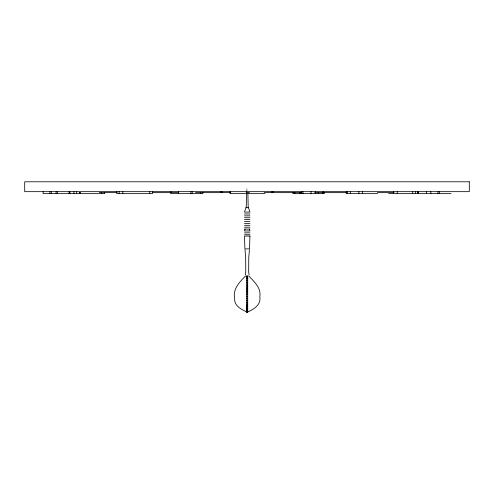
<?xml version="1.0" encoding="UTF-8"?>
<svg xmlns="http://www.w3.org/2000/svg" width="494" height="494" viewBox="0 0 494 494"><rect width="100%" height="100%" fill="white"/><g stroke="black" fill="none" stroke-linecap="round" stroke-linejoin="round"><path stroke-width="0.37" stroke-dasharray="2.47 1.85" d="M246.704 190.832L246.901 188.745L247.519 188.745L247.729 190.832"/><path stroke-width="0.74" d="M246.222 207.715L246.543 193.747M249.439 249.766L248.76 257.547L248.667 272.151L249.106 274.732M245.327 274.732L245.765 272.151L245.672 257.547L244.993 249.766M245.055 229.08L244.462 230.964L249.97 230.964L249.377 229.08M245.759 275.769C239.553 282.031 232.513 289.12 234.675 298.74C234.088 306.126 241.714 309.454 247.216 312.208C253.589 309.411 261.326 304.928 259.807 296.696C261.456 287.792 254.015 281.71 248.673 275.769M79.182 192.654L80.516 192.654M99.263 192.654L117.202 192.654M152.529 192.654L178.748 192.654M195.507 192.654L230.797 192.654M246.592 192.654L249.55 192.654M264.167 192.654L301.92 192.654M314.622 192.654L346.807 192.654M377.465 192.654L394.231 192.654M170.368 193.642L202.855 193.642L202.855 192.327M247.019 193.642L230.068 193.642L230.068 191.666M247.611 193.642L264.975 193.642M377.675 193.642L346.269 193.642L346.269 191.666M388.636 193.642L417.93 193.642L417.93 191.666M418.412 193.642L451.034 193.642M244.462 213.97L249.97 213.97M244.462 215.859L249.97 215.859M244.462 217.743L249.97 217.743M244.462 219.632L249.97 219.632M244.462 221.522L249.97 221.522M244.462 223.412L249.97 223.412M244.462 225.301L249.97 225.301M244.462 227.191L249.97 227.191M244.462 229.08L249.97 229.08M244.462 232.853L249.97 232.853M244.462 234.743L249.97 234.743M246.728 276.165L247.704 276.165M246.728 277.233L247.704 277.233M246.586 278.801L247.846 278.801M246.728 280.753L247.704 280.753M246.728 282.877L247.704 282.877M246.728 285.032L247.704 285.032M246.728 287.057L247.704 287.057M246.728 288.786L247.704 288.786M246.728 290.058L247.704 290.058M246.728 291.275L247.704 291.275M246.728 292.856L247.704 292.856M246.728 294.696L247.704 294.696M246.728 296.696L247.704 296.696M246.728 298.74L247.704 298.74M246.728 300.735L247.704 300.735M246.728 302.563L247.704 302.563M246.728 304.125L247.704 304.125M246.728 305.311L247.704 305.311M246.728 306.305L247.704 306.305M246.728 307.342L247.704 307.342M246.728 308.38L247.704 308.38M246.728 309.374L247.704 309.374M246.728 310.281L247.704 310.281M246.728 311.059L247.704 311.059M246.728 311.671L247.704 311.671M246.728 312.066L247.704 312.066M247.889 193.747L248.21 207.715M439.376 191.666L439.376 193.642M437.974 191.666L437.974 193.642M430.848 191.666L430.848 193.642M426.575 191.666L426.575 193.642M418.579 191.666L418.579 193.642M417.634 191.666L417.634 193.642M415.528 191.666L415.528 193.642M412.718 191.666L412.718 193.642M397.244 191.666L397.244 193.642M393.601 191.666L393.601 193.642M362.547 191.666L362.547 193.642M358.879 191.666L358.879 193.642M350.295 191.666L350.295 193.642M347.653 191.666L347.653 193.642M324.255 192.327L324.255 193.642L292.911 193.642L292.911 192.327M323.113 191.666L323.113 192.654M322.866 192.327L322.866 193.642M318.272 192.327L318.272 193.642M315.351 191.666L315.351 193.642M311.035 191.666L311.035 193.642M302.964 191.666L302.964 193.642M301.575 191.666L301.575 193.642M300.012 192.327L300.012 193.642M294.819 192.327L294.819 193.642M273.207 191.666L273.207 192.654M271.953 191.666L271.953 192.654M247.704 275.769L247.704 312.208L246.728 312.208L246.728 275.769M246.512 191.666L246.512 193.642M230.47 191.666L230.47 193.642M221.997 191.666L221.997 192.654M220.738 191.666L220.738 192.654M200.558 192.327L200.558 193.642M192.234 191.666L192.234 193.642M190.882 191.666L190.882 193.642M178.507 191.666L178.507 193.642M170.943 191.666L170.943 192.654M152.418 191.666L152.418 193.642L116.782 193.642L116.782 191.666M149.793 191.666L149.793 193.642M122.821 191.666L122.821 193.642M119.153 191.666L119.153 193.642M104.654 192.327L104.654 193.642L43.132 193.642L43.132 191.666M101.4 192.327L101.4 193.642M79.948 192.327L79.948 193.642M76.669 191.666L76.669 193.642M73.927 191.666L73.927 193.642M69.882 191.666L69.882 193.642M69.117 191.666L69.117 193.642M57.582 191.666L57.582 193.642M56.106 191.666L56.106 193.642M51.351 191.666L51.351 193.642M49.95 191.666L49.95 193.642M249.945 236.052L249.538 248.92L244.894 248.92L244.487 236.052L249.945 236.052M245.993 207.684L244.462 212.08L249.97 212.08L248.439 207.684L245.993 207.684M469.3 181.792L24.7 181.792L24.7 191.666L469.3 191.666L469.3 181.792"/></g></svg>
